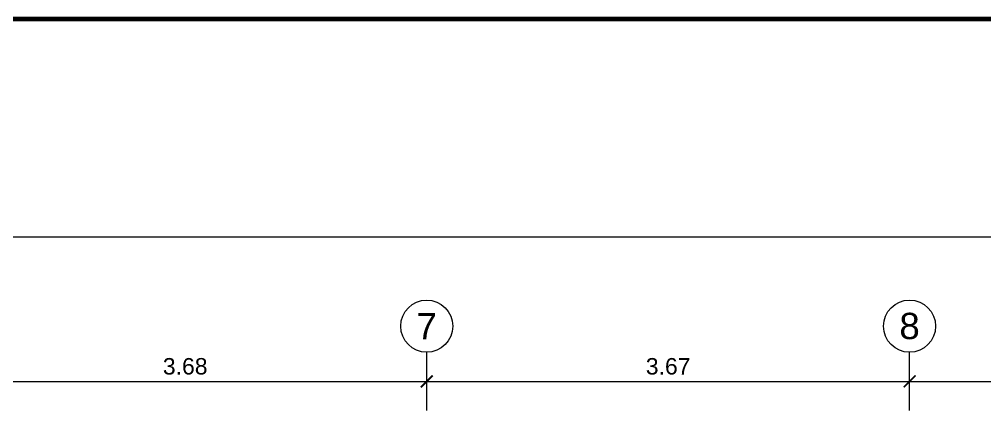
# Model space of a CAD drawing. Header units: millimetres. Extents: x 565 to 912, y 163 to 192.
# Drawn here: x 595.91 to 603.25, y 188.65 to 191.72 of the extents above; entities that cross this region are included whole.
import ezdxf

# ---------------------------------------------------------------- set-up
doc = ezdxf.new("R2010")
doc.units = ezdxf.units.MM
doc.header["$LTSCALE"] = 0.0125
for name, color, linetype, lineweight in [('COTAS', 9, 'Continuous', 9), ('MARKO', 186, 'Continuous', 80), ('TEXTO', 6, 'Continuous', 15)]:
    doc.layers.add(name, color=color, linetype=linetype, lineweight=lineweight)
doc.styles.add('ARIAL', font='arial.ttf')
doc.styles.add('NOMBRE-2', font='arial.ttf')
doc.dimstyles.new('PLANTA', dxfattribs={"dimtxt": 0.125, "dimasz": 0.09, "dimexe": 0.125, "dimexo": 0.1, "dimgap": 0.05, "dimtad": 1, "dimzin": 4, "dimdsep": 46, "dimtxsty": 'NOMBRE-2', "dimblk1": 'ARCHTICK', "dimblk2": 'ARCHTICK', "dimsah": 1, "dimcen": 0, "dimdle": 0.1, "dimclrd": 1, "dimclre": 1, "dimclrt": 256, "dimadec": 0, "dimazin": 0, "dimtfac": 1, "dimtmove": 1, "dimatfit": 3, "dimldrblk": 'ARCHTICK', "dimfxl": 0, "dimtolj": 1, "dimtzin": 0, "dimlwd": 0, "dimlwe": 0, "dimarcsym": 0})

# ---------------------------------------------------------------- blocks, each defined once
blk = doc.blocks.new('_ARCHTICK')
at = {"color": 0, "linetype": 'ByBlock', "const_width": 0.15}
blk.add_lwpolyline([(-0.5, -0.5), (0.5, 0.5)], dxfattribs=at)
blk = doc.blocks.new('*D192')
at = {"layer": 'COTAS', "color": 1, "lineweight": 0, "transparency": 16777216}
for p, q in [((574.1563, 189.6125), (574.1563, 190.1902)), ((611.6363, 189.6125), (611.6363, 190.1902)), ((574.0563, 190.0652), (611.7363, 190.0652))]:
    blk.add_line(p, q, dxfattribs=at)
at = {"layer": 'Defpoints', "color": 0, "transparency": 16777216}
for p in [(611.6363, 190.0652), (574.1563, 189.5125), (611.6363, 189.5125)]:
    blk.add_point(p, dxfattribs=at)
at = {"layer": 'COTAS', "color": 1, "lineweight": 0, "transparency": 16777216, "xscale": 0.09, "yscale": 0.09, "zscale": 0.09, "rotation": 180}
blk.add_blockref('_ARCHTICK', (574.1563, 190.0652), dxfattribs=at)
at = {"layer": 'COTAS', "color": 1, "lineweight": 0, "transparency": 16777216, "xscale": 0.09, "yscale": 0.09, "zscale": 0.09}
blk.add_blockref('_ARCHTICK', (611.6363, 190.0652), dxfattribs=at)
at = {"layer": 'COTAS', "transparency": 16777216, "insert": (592.8963, 190.179), "char_height": 0.125, "attachment_point": 5, "style": 'NOMBRE-2'}
blk.add_mtext('\\A1;37.48', dxfattribs=at)
blk = doc.blocks.new('*D197')
at = {"layer": 'COTAS', "color": 1, "lineweight": 0, "transparency": 16777216}
for p, q in [((602.6813, 189.0659), (602.6813, 189.0909)), ((606.3316, 189.0659), (606.3316, 189.0909)), ((602.5813, 188.9659), (606.4316, 188.9659))]:
    blk.add_line(p, q, dxfattribs=at)
at = {"layer": 'Defpoints', "color": 0, "transparency": 16777216}
for p in [(602.6813, 188.9659), (606.3316, 188.9659), (606.3316, 188.9659)]:
    blk.add_point(p, dxfattribs=at)
at = {"layer": 'COTAS', "color": 1, "lineweight": 0, "transparency": 16777216, "xscale": 0.09, "yscale": 0.09, "zscale": 0.09, "rotation": 180}
blk.add_blockref('_ARCHTICK', (602.6813, 188.9659), dxfattribs=at)
at = {"layer": 'COTAS', "color": 1, "lineweight": 0, "transparency": 16777216, "xscale": 0.09, "yscale": 0.09, "zscale": 0.09}
blk.add_blockref('_ARCHTICK', (606.3316, 188.9659), dxfattribs=at)
at = {"layer": 'COTAS', "transparency": 16777216, "insert": (604.5064, 189.0798), "char_height": 0.125, "attachment_point": 5, "style": 'NOMBRE-2'}
blk.add_mtext('\\A1;3.65', dxfattribs=at)
blk = doc.blocks.new('*D198')
at = {"layer": 'COTAS', "color": 1, "lineweight": 0, "transparency": 16777216}
for p, q in [((595.3313, 189.0659), (595.3313, 189.0909)), ((599.0072, 189.0659), (599.0072, 189.0909)), ((595.2313, 188.9659), (599.1072, 188.9659))]:
    blk.add_line(p, q, dxfattribs=at)
at = {"layer": 'Defpoints', "color": 0, "transparency": 16777216}
for p in [(595.3313, 188.9659), (599.0072, 188.9659), (599.0072, 188.9659)]:
    blk.add_point(p, dxfattribs=at)
at = {"layer": 'COTAS', "color": 1, "lineweight": 0, "transparency": 16777216, "xscale": 0.09, "yscale": 0.09, "zscale": 0.09, "rotation": 180}
blk.add_blockref('_ARCHTICK', (595.3313, 188.9659), dxfattribs=at)
at = {"layer": 'COTAS', "color": 1, "lineweight": 0, "transparency": 16777216, "xscale": 0.09, "yscale": 0.09, "zscale": 0.09}
blk.add_blockref('_ARCHTICK', (599.0072, 188.9659), dxfattribs=at)
at = {"layer": 'COTAS', "transparency": 16777216, "insert": (597.1692, 189.0798), "char_height": 0.125, "attachment_point": 5, "style": 'NOMBRE-2'}
blk.add_mtext('\\A1;3.68', dxfattribs=at)
blk = doc.blocks.new('*D200')
at = {"layer": 'COTAS', "color": 1, "lineweight": 0, "transparency": 16777216}
for p, q in [((599.0072, 189.0659), (599.0072, 189.0909)), ((602.6813, 189.0659), (602.6813, 189.0909)), ((598.9072, 188.9659), (602.7813, 188.9659))]:
    blk.add_line(p, q, dxfattribs=at)
at = {"layer": 'Defpoints', "color": 0, "transparency": 16777216}
for p in [(599.0072, 188.9659), (602.6813, 188.9659), (602.6813, 188.9659)]:
    blk.add_point(p, dxfattribs=at)
at = {"layer": 'COTAS', "color": 1, "lineweight": 0, "transparency": 16777216, "xscale": 0.09, "yscale": 0.09, "zscale": 0.09, "rotation": 180}
blk.add_blockref('_ARCHTICK', (599.0072, 188.9659), dxfattribs=at)
at = {"layer": 'COTAS', "color": 1, "lineweight": 0, "transparency": 16777216, "xscale": 0.09, "yscale": 0.09, "zscale": 0.09}
blk.add_blockref('_ARCHTICK', (602.6813, 188.9659), dxfattribs=at)
at = {"layer": 'COTAS', "transparency": 16777216, "insert": (600.8442, 189.0798), "char_height": 0.125, "attachment_point": 5, "style": 'NOMBRE-2'}
blk.add_mtext('\\A1;3.67', dxfattribs=at)

msp = doc.modelspace()

# ---------------------------------------------------------------- linework, layer by layer
at = {"layer": 'MARKO'}
msp.add_lwpolyline([(564.78685, 191.71852), (564.78685, 163.21852), (628.38011, 163.21852), (628.38011, 191.71852)], close=True, dxfattribs=at)
at = {"layer": 'TEXTO'}
for p, q in [((599.0072, 188.74399), (599.0072, 189.18779)), ((602.68126, 188.74399), (602.68126, 189.18779))]:
    msp.add_line(p, q, dxfattribs=at)
for centre in [(599.0072, 189.38571), (602.68126, 189.38571)]:
    msp.add_circle(centre, 0.19792, dxfattribs=at)

# ---------------------------------------------------------------- texts
at = {"layer": 'TEXTO', "char_height": 0.2, "attachment_point": 5, "style": 'ARIAL'}
for s, insert in [('7', (599.0072, 189.38571)), ('8', (602.68126, 189.38571))]:
    msp.add_mtext(s, dxfattribs=dict(at, insert=insert))

# ---------------------------------------------------------------- dimensions: what is measured, and where the dimension line sits
at = {"layer": 'COTAS'}
for base, p1, p2, picture, middle in [((611.63626, 190.06516), (574.15626, 189.5125), (611.63626, 189.5125), '*D192', (592.89626, 190.17903)), ((599.0072, 188.96589), (595.33126, 188.96589), (599.0072, 188.96589), '*D198', (597.16923, 189.07975)), ((602.68126, 188.96589), (599.0072, 188.96589), (602.68126, 188.96589), '*D200', (600.84423, 189.07975)), ((606.33161, 188.96589), (602.68126, 188.96589), (606.33161, 188.96589), '*D197', (604.50643, 189.07975))]:
    dim = msp.add_linear_dim(base=base, p1=p1, p2=p2, dimstyle='PLANTA', dxfattribs=at)
    dim.commit()
    dim.dimension.update_dxf_attribs({"geometry": picture, "text_midpoint": middle})

doc.saveas('drawing.dxf')
